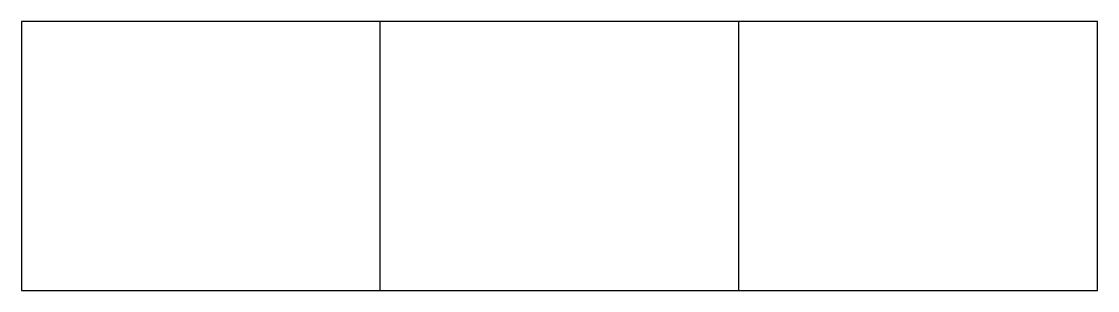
# Model space of a CAD drawing. Header units: metres. Extents: x 0 to 1.8, y 0 to 0.45.
import ezdxf

# ---------------------------------------------------------------- set-up
doc = ezdxf.new("R2010")
doc.units = ezdxf.units.M

msp = doc.modelspace()

# ---------------------------------------------------------------- linework, layer by layer
for p, q in [((0.6, 0), (0.6, 0.45)), ((1.2, 0), (1.2, 0.45))]:
    msp.add_line(p, q)
msp.add_lwpolyline([(0, 0), (1.8, 0), (1.8, 0.45), (0, 0.45)], close=True)

doc.saveas('drawing.dxf')
